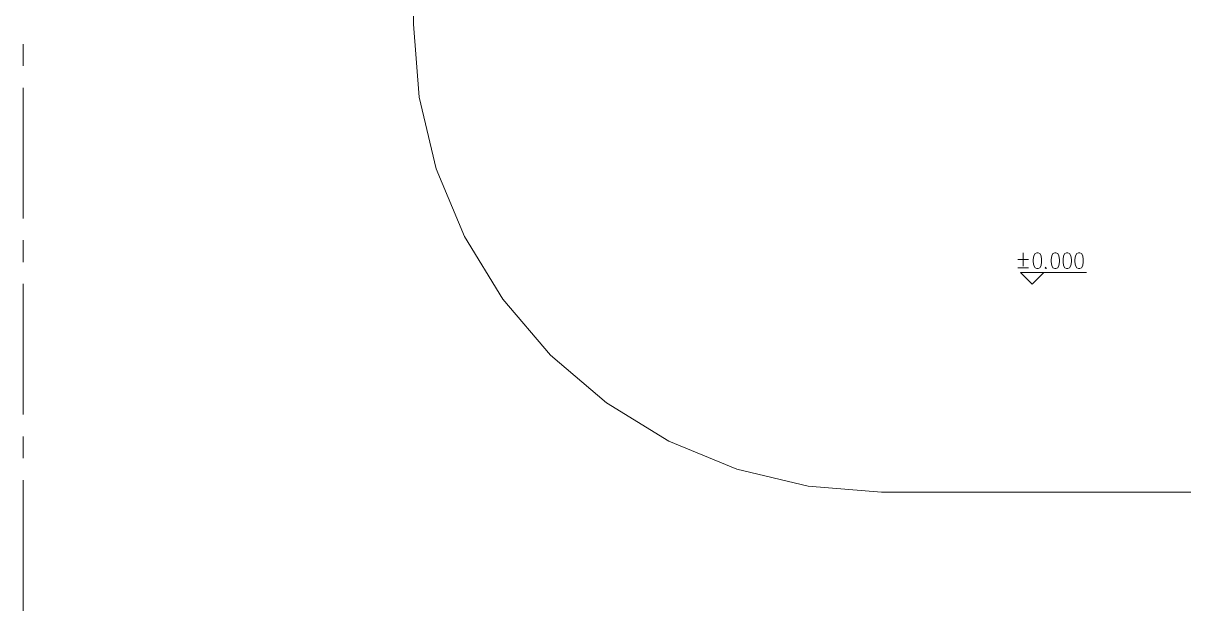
# Model space of a CAD drawing. Header units: millimetres. Extents: x 117 to 78452272, y 10 to 169749766.
# Drawn here: x 78421897 to 78436774, y 169678173 to 169685707 of the extents above; entities that cross this region are included whole.
import ezdxf

# ---------------------------------------------------------------- set-up
doc = ezdxf.new("R2010")
doc.units = ezdxf.units.MM

msp = doc.modelspace()

# ---------------------------------------------------------------- linework, layer by layer
at = {"color": 0, "lineweight": 0}
for points in [[(78426897.942, 169696562.784), (78426897.942, 169685695.907)], [(78426897.942, 169685695.907), (78426971.629, 169684756.938), (78427191.397, 169683841.238), (78427552.075, 169682971.216), (78428043.752, 169682168.417), (78428655.655, 169681452.232), (78429371.84, 169680840.76), (78430174.639, 169680348.652), (78431044.661, 169679988.405), (78431960.361, 169679768.637), (78432899.33, 169679694.519)], [(78421896.714, 169685158.984), (78421896.714, 169685438.649)], [(78421896.714, 169683202.619), (78421896.714, 169684879.75)], [(78421896.714, 169682643.719), (78421896.714, 169682923.384)], [(78434715.647, 169682761.79), (78434715.647, 169682590.285)], [(78434647.131, 169682676.037), (78434784.163, 169682676.037)], [(78434647.131, 169682570.894), (78434784.163, 169682570.894)], [(78435005.224, 169682580.805), (78434997.898, 169682570.894), (78435005.224, 169682561.413), (78435012.98, 169682570.894)], [(78434679.881, 169682511.427), (78434979.8, 169682511.427)], [(78434829.84, 169682361.468), (78434679.881, 169682511.427)], [(78434829.84, 169682511.427), (78435527.065, 169682511.427)], [(78434979.8, 169682511.427), (78434829.84, 169682361.468)], [(78421896.714, 169680687.784), (78421896.714, 169682364.484)], [(78421896.714, 169680128.884), (78421896.714, 169680408.119)], [(78421896.714, 169678172.519), (78421896.714, 169679849.219)], [(78447402.72, 169679694.519), (78432899.33, 169679694.519)]]:
    msp.add_lwpolyline(points, dxfattribs=at)
for points in [[(78434891.031, 169682761.79), (78434868.192, 169682751.879), (78434853.11, 169682723.438), (78434845.353, 169682676.037), (78434845.353, 169682647.166), (78434853.11, 169682599.765), (78434868.192, 169682570.894), (78434891.031, 169682561.413), (78434906.113, 169682561.413), (78434928.951, 169682570.894), (78434944.464, 169682599.765), (78434951.79, 169682647.166), (78434951.79, 169682676.037), (78434944.464, 169682723.438), (78434928.951, 169682751.879), (78434906.113, 169682761.79)], [(78435119.848, 169682761.79), (78435096.578, 169682751.879), (78435081.496, 169682723.438), (78435073.74, 169682676.037), (78435073.74, 169682647.166), (78435081.496, 169682599.765), (78435096.578, 169682570.894), (78435119.848, 169682561.413), (78435134.93, 169682561.413), (78435157.769, 169682570.894), (78435172.851, 169682599.765), (78435180.607, 169682647.166), (78435180.607, 169682676.037), (78435172.851, 169682723.438), (78435157.769, 169682751.879), (78435134.93, 169682761.79)], [(78435271.962, 169682761.79), (78435249.123, 169682751.879), (78435234.041, 169682723.438), (78435226.285, 169682676.037), (78435226.285, 169682647.166), (78435234.041, 169682599.765), (78435249.123, 169682570.894), (78435271.962, 169682561.413), (78435287.475, 169682561.413), (78435310.313, 169682570.894), (78435325.396, 169682599.765), (78435333.152, 169682647.166), (78435333.152, 169682676.037), (78435325.396, 169682723.438), (78435310.313, 169682751.879), (78435287.475, 169682761.79)], [(78435424.507, 169682761.79), (78435401.668, 169682751.879), (78435386.155, 169682723.438), (78435378.829, 169682676.037), (78435378.829, 169682647.166), (78435386.155, 169682599.765), (78435401.668, 169682570.894), (78435424.507, 169682561.413), (78435439.589, 169682561.413), (78435462.427, 169682570.894), (78435477.94, 169682599.765), (78435485.266, 169682647.166), (78435485.266, 169682676.037), (78435477.94, 169682723.438), (78435462.427, 169682751.879), (78435439.589, 169682761.79)]]:
    msp.add_lwpolyline(points, close=True, dxfattribs=at)

doc.saveas('drawing.dxf')
